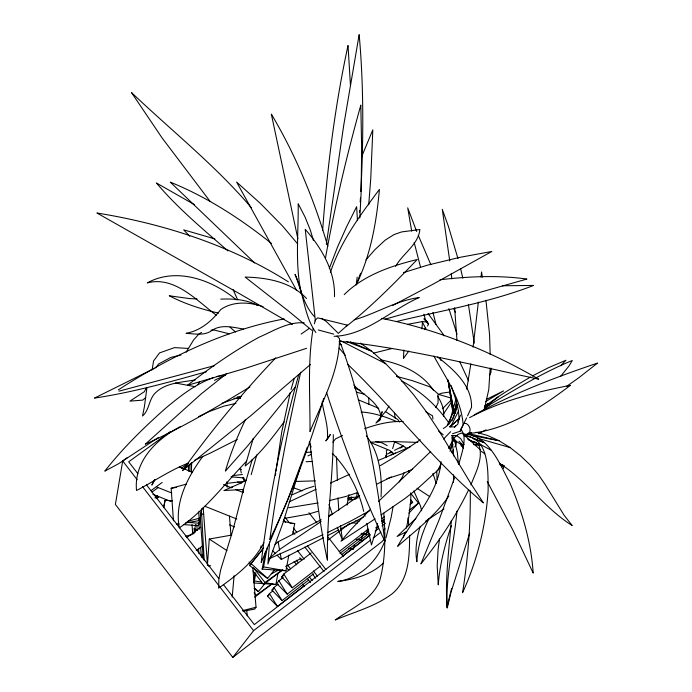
<?xml version="1.0" encoding="UTF-8"?>
<svg xmlns="http://www.w3.org/2000/svg" width="692" height="692" viewBox="0 0 692 692"><rect width="100%" height="100%" fill="white"/><g stroke="black" fill="none" stroke-linecap="round" stroke-linejoin="round"><path stroke-width="1.04" d="M454.782 447.049L455.708 445.146L455.717 440.276M456.357 400.573L456.357 398.428M386.266 456.729L386.534 451.807M410.84 493.457L410.763 500.878L408.678 517.547L406.342 528.065M491.061 368.161L490.983 372.305L489.677 375.099M409.629 535.279C409.422 555.693 409.413 579.429 392.312 593.641C375.401 606.538 354.555 611.849 335.248 619.971C351.06 608.605 370.851 600.604 379.424 581.764C385.703 559.586 385.591 535.963 383.775 513.153M453.39 482.35L453.58 474.833M189.098 471.252L189.262 465.024M191.399 472.039L191.658 462.516M472.229 441.98L475.17 442.076L478.855 444.835C483.665 458.381 475.672 472.446 470.88 484.928M360.878 191.546C363.473 139.265 363.854 86.768 359.157 34.6L343.621 125.97L326.339 244.337M455.267 413.133L455.474 408.903M359.849 218.049L361.086 193.492L361.674 149.385L360.817 105.115C346.778 155.44 334.694 206.32 325.543 257.77M403.868 349.996L403.445 358.499L408.756 351.112M357.167 277.137L356.268 284.421M421.99 328.882L422.397 322.706M490.187 368.144L488.768 389.631L484.071 410.391M202.194 557.544L202.41 554.309M359.485 212.496L359.624 210.403M360.195 202.038L360.471 197.851M207.401 565.451L209.278 539.051L231.733 535.063M381.041 496.821C382.209 475.785 379.674 452.975 366.327 435.839M451.253 520.938C449.125 549.621 444.947 578.322 447.067 607.135L450.604 592.343M269.603 541.983L267.899 564.049L282.959 522.962L300.224 467.23M322.645 230.194C327.178 168.173 334.867 106.3 348.015 45.482L350.472 85.531M455.509 413.358L456.348 403.782M232.175 597.135L234.112 575.709M368.715 204.901L370.748 178.726L372.815 129.854L361.397 157.283M456.685 401.092L454.082 416.143M481.009 277.146L481.563 271.947L482.376 277.189M456.962 511.154C454.142 543.505 445.423 575.389 447.196 608.06L451.158 591.772L469.66 533.195M478.354 302.136L473.086 347.159M327.299 439.247L330.378 434.446L325.811 440.899L327.299 439.247C328.769 426.653 323.865 414.257 322.161 401.87M275.468 475.343L275.736 473.25M275.996 471.148L281.705 432.206L290.277 392.476M443.659 416.342C444.368 409.154 441.401 401.965 437.456 396.075M439.507 539.051L438.123 549.284L437.188 565.753L438.261 584.827C439.792 564.499 444.852 544.734 451.426 525.505M470.845 363.897L466.737 389.181M455.708 445.146L456.149 442.292M441.029 461.668C438.244 494.797 412.726 518.507 397.666 546.343C415.624 530.556 435.259 515.921 448.892 495.991M146.929 387.684L144.412 406.697L142.517 416.022C149.29 410.261 148.702 399.915 154.844 393.454C165.327 382.512 181.529 382.477 195.447 379.847M152.11 369.848L153.555 361.008L159.523 352.911L174.548 347.609L188.605 348.457M127.051 457.801L122.7 460.967L115.391 504.451L232.806 657.4L381.863 541.741L384.051 539.414M361.12 533.913L366.509 534.311L367.417 529.103M348.422 548.557L353.586 548.938L354.33 544.734M356.233 539.552L361.535 539.942L362.271 535.738M183.579 524.588L198.319 525.678L199.296 523.256L201.934 508.421M349.841 499.269L350.213 497.185M351.207 499.901L351.761 496.752M356.198 498.75L357.314 492.479M357.842 498.266L358.586 494.053M193.933 533.688L195.585 524.475M347.012 505.16L348.889 494.616M394.682 441.643L392.649 448.606M393.099 506.561L391.188 517.183L385.954 537.978M265.529 551.264L262.138 569.092L285.934 570.796L288.858 555.079M292.768 534.12L294.714 523.645L283.132 521.431M254.12 582.984L275.866 584.515L278.037 572.941M377.572 523.533L376.63 528.567L371.466 544.915L366.743 523.342M262.138 569.092L263.565 566.912L267.181 547.917M253.687 579.749L255.097 572.37M253.514 582.24L254.388 580.908L255.806 573.495M260.668 548.055L261.074 545.927M163.649 507.703L165.111 500.273L172.455 500.826M194.21 530.712L194.625 528.645M198.319 525.678L199.979 517.478M200.386 515.428L201.216 511.319M163.615 507.461L165.111 500.273M314.419 323.778L315.206 320.18L317.689 317.853L347.436 325.205L338.336 333.354L326.122 321.33L321.365 318.346M379.657 420.39L382.07 411.844L379.657 420.39L375.92 423.046L386.43 410.442L388.99 406.014M300.717 372.253C287.924 427.526 277.336 483.362 269.863 539.613C291.557 494.14 309.333 446.807 323.674 398.523M503.274 468.614L503.932 465.95M251.187 474.677L256.767 454.895M420.234 526.361C416.671 537.805 414.845 549.803 416.869 561.731C417.587 546.585 422.423 532.174 428.953 518.611M457.498 404.249C455.319 413.34 451.997 423.763 443.304 428.495M449.748 421.35L456.002 398.808M458.761 464.557C461.149 454.808 465.318 444.809 463.744 434.628L461.746 432.993L458.173 434.368L452.888 439.031L459.869 443.754L462.965 444.679M450.838 591.357L451.703 588.278M291.047 389.466L294.247 378.455M298.823 374.458C281.436 436.012 268.885 498.975 261.23 562.475L287.898 499.382L307.334 447.162M460.491 415.105L457.819 422.016M252.32 459.315L244.017 487.376L232.945 530.037L220.696 569.776L218.88 579.143L218.611 588.165C236.136 575.761 253.877 562.25 263.842 542.684M329.28 268.513L337.514 247.053L346.528 226.907L356.631 206.683L357.461 220.575M253.272 438.278L245.158 466.045C260.469 453.545 272.492 437.681 284.135 421.852M403.99 472.705L402.649 476.554L399.223 482.004M454.566 477.835L438.91 520.375L420.909 563.859C439.507 541.032 455.803 516.232 468.683 489.72M450.155 449.194L454.004 438.218M330.361 272.544C340.49 241.646 360.169 215.203 379.398 189.435C376.534 222.184 370.687 255.166 356.19 284.948M356.665 283.807L360.558 273.262M403.349 537.26L405.261 532.226M453.372 413.409L456.158 406.386L447.283 425.052L449.601 423.521M198.69 511.933L199.158 518.256L198.163 520.765L185.421 522.996M313.156 328.596C307.326 362.305 310.25 397.381 309.99 431.574C322.273 401.784 339.192 371.647 339.547 338.717L337.021 336.018M450.025 451.253L452.871 444.299M454.09 441.323L454.903 439.342M385.245 539.89C377.849 560.823 360.316 578.235 337.791 581.453C354.269 579.386 371.405 574.697 383.645 562.864M452.482 433.754L460.102 431.246L463.112 424.611C461.365 399.31 445.657 377.771 433.901 356.095M451.988 420.684L453.667 417.051M467.524 415.935L471.529 407.311C472.152 385.392 453.468 369.467 437.673 357.011M452.014 452.767L453.398 449.912M460.102 431.246L466.607 417.856M381.154 514.883L404.924 498.543L416.965 489.166L437.872 470.171L441.15 463.571M448.624 448.477L452.827 439.991M245.582 419.378C237.512 436.055 230.531 453.269 225.402 471.079L247.814 445.734L295.605 386.603M458.485 411.091L459.038 418.712L457.879 424.075L454.852 426.895L449.809 426.877L450.916 426.203L458.485 411.091L456.391 401.524L451.175 385.522M435.726 407.605L438.053 403.021L438.071 393.852L429.836 386.802L412.371 380.669L396.775 376.431M154.731 479.504L151.868 485.075L154.913 479.53M197.895 384.648L199.365 381.889M186.113 352.254L193.648 339.893L199.097 333.821M146.739 387.459L144.23 391.784L129.932 401.126L142.699 400.123L145.649 397.64M427.544 326.036L428.538 324.323L427.561 322.23L423.971 318.778L428.538 324.323L425.468 319.739L423.867 314.194M274.369 570.044L267.579 578.408L249.509 565.537L263.6 547.77M454.436 427.457L455.561 425.641M452.023 401.343L443.2 414.361M255.192 596.556L256.04 595.328L272.311 583.65L254.768 597.17M263.565 584.489L264.95 582.491L282.717 569.801L263.565 584.489L253.047 570.926M252.805 567.492L256.031 607.256L254.699 609.09L243.013 611.252M302.992 586.695L277.431 606.443L267.519 596.175L269.43 593.58L272.856 590.942M308.563 580.138L282.094 600.587L271.956 590.138L273.937 587.43L278.193 584.16M283.158 577.405L278.893 580.692L276.817 583.512L287.206 594.16L313.554 573.815M320.431 566.056L292.284 587.776L281.635 576.946L283.807 573.997L311.236 552.925M395.625 266.351C402.675 253.592 418.262 244.873 419.888 229.519L401.507 231.95L393.999 234.605L385.21 240.115L374.96 249.613L365.93 259.933M155.588 367.936L158.65 363.966L170.889 357.392L180.958 355.022M202.747 456.452C187.861 476.762 174.445 501.916 179.28 527.909C205.472 509.883 224.744 483.769 246.663 461.123M232.806 657.4L253.583 630.672L370.627 540.08M332.878 442.214L335.551 438.84L342.54 435.519M254.128 588.494L258.453 591.573L265.131 583.356M249.509 565.537L259.067 553.859M260.426 552.19L262.476 549.69M560.416 376.586L569.058 365.886L572.293 360.489C541.404 373.161 512.858 390.868 484.279 407.977M437.872 470.171L440.57 467.169M442.422 408.756L451.565 399.656M450.639 431.678L443.607 438.97M411.186 503.793L412.64 502.228L410.624 499.685M275.753 357.825C242.113 393.125 211.069 430.9 182.627 470.491L250.634 415.831L310.466 364.442M408.946 513.109L418.461 503.058L410.425 492.929M560.779 365.731L565.926 360.272L548.375 367.737L532.209 376.05M390.037 453.018L391.352 451.677M370.48 509.217L350.809 529.674L341.026 541.161L375.116 518.818M386.205 451.028L387.693 449.549M378.533 501.397L430.632 451.608M344.201 294.636C363.758 275.131 390.98 265.979 417.233 259.483C394.907 282.829 372.097 305.916 346.761 326.036M450.916 426.203L455.345 422.12M456.824 420.753L459.038 418.712L449.809 426.877M415.909 518.351L397.122 536.464L406.758 531.568M275.061 544.5L278.106 541.793L321.175 519.753M485.144 406.239C499.321 395.175 515.064 386.188 530.522 377.01M359.667 495.489L328.406 516.812M424.421 329.029L425.736 327.956M484.997 407.614L498.396 396.758M485.049 406.066L488.414 403.436L485.04 405.763M301.15 334.028L309.393 328.354M154.947 497.808L157.508 495.818M156.799 498.551L158.494 497.228M341.857 554.422L369.173 533.316M376.007 528.039L378.567 526.058M381.984 523.42L383.688 522.097L382.667 520.341M343.033 555.745L370.298 534.674M375.401 530.721L377.105 529.406L376.033 527.563M370.082 535.124L254.327 624.599L223.421 584.541M375.194 531.171L378.593 528.541M382.001 525.911L385.401 523.282M410.088 504.2L412.64 502.228M373.187 538.099L380.877 532.148M383.437 530.167L385.15 528.844M409.067 510.324L418.461 503.058M339.192 551.576L368.196 529.198M381.846 518.663L384.406 516.69M339.902 553.47L368.801 531.162M381.552 521.318L384.095 519.346M327.524 540.417L349.815 523.308M281.635 576.946L283.357 575.623M271.956 590.138L273.66 588.831M267.519 596.175L269.231 594.861M226.829 373.438L201.138 393.973L145.303 444.178C181.676 427.993 215.93 407.571 249.924 386.958M196.294 550.607L202.323 546.083M186.788 537.632L200.645 527.278M156.072 498.534L158.676 496.622M150.899 490.714L162.196 482.428M181.313 468.389L188.259 463.285M151.989 492.09L158.087 487.618M183.319 469.081L191.148 463.329M170.604 431.393L128.703 461.815L137.916 473.752M566.869 386.205L578.711 377.823L597.542 363.084C555.269 377.313 513.36 393.367 474.21 414.889M443.987 509.001L425.528 521.197M484.426 408.341L489.702 404.63M118.323 389.864C168.848 357.15 224.718 330.11 284.17 318.925M158.252 437.603L118.479 463.778L104.795 471.14C122.804 448.148 143.763 427.647 165.57 408.289C180.136 396.144 195.308 384.095 213.387 377.676M321.149 521.517L280.718 548.713L268.314 559.153L323.008 534.691M485.499 401.68L503.542 390.893L486.312 399.457M420.26 439.792L393.575 457.715L380.245 465.673M246.317 479.928L241.802 482.653L223.923 490.55L242.546 489.503M400.123 448.131L403.765 446.037M180.136 426.713C156.401 439.065 133.668 461.599 136.523 490.49C153.797 481.571 169.903 470.275 188.163 463.164M486.078 429.827L478.743 433.659M199.936 333.362L201.606 332.445M369.433 510.878L350.42 521.249L327.809 532.451M391.326 476.918L376.552 484.322M412.692 469.176L402.562 473.726L386.915 478.717M237.269 439.472L209.806 453.346L194.789 460.137M387.269 454.056L391.776 451.694M289.195 501.83L316.106 489.253M392.606 305.535L433.304 284.031L491.83 251.464L459.505 257.424L427.5 265.157L403.479 272.605M276.982 555.114L281.315 559.482L323.294 537.831M328.06 535.374L338.561 529.96M340.464 528.982L363.361 517.175M271.368 573.798L279.014 569.845M285.692 566.385L300.977 558.479M328.83 515.834L332.662 513.879M154.212 368.499L94.458 398.099C132.483 392.416 169.566 382.088 206.51 371.699M469.574 417.639C500.922 400.893 535.755 392.079 570.433 385.314C540.21 408.28 506.086 430.459 467.299 433.65M394.526 450.31L402.822 446.219M198.708 416.575L209.079 411.576L223.94 406.126L235.955 403.401M349.572 474.305L330.456 483.094M214.494 380.289L225.592 375.133M307.94 455.89L311.53 454.255M292.136 494.797L305.942 488.794L313.917 486.294M378.394 460.405L410.269 446.868M391.231 454.826L395.634 453.018M364.649 428.659C376.967 424.352 390.037 420.909 403.177 421.584M222.149 403.202L241.205 396.49M354.339 319.799C376.344 313.45 396.291 300.492 419.24 297.543C390.937 309.912 366.189 335.283 334.115 336.312M306.582 348.31L246.352 368.04L187.471 385.34C210.143 367.599 233.792 351.069 259.059 337.22C273.375 331.07 288.019 321.512 304.203 322.887M317.749 511.353L308.269 514.165L284.317 518.429M357.738 492.54L346.026 496.423L329.323 500.61M501.717 466.771L504.503 465.95M385.115 319.176L526.923 279.049C498.128 275.053 468.839 276.419 440.051 279.75M214.477 365.635L118.981 391.17M173.45 520.842L171.158 488.275L186.321 484.132M392.269 348.448L373.438 353.162M176.797 524.225L178.83 523.688M187.982 521.24L199.158 518.256M185.655 536.239L191.736 534.631M208.603 566.212L210.627 565.684M242.65 610.595L256.031 607.256M396.36 321.572C442.335 310.474 489.339 302.577 533.601 285.441L502.366 285.779M407.64 324.323L422.726 321.529L427.561 322.23M346.294 325.448L347.436 325.205M318.164 502.946L288.728 507.746M176.936 524.484L179.055 524.112M171.158 488.275L176.443 487.376M216.734 376.491L218.862 376.163M219.926 375.99L225.125 375.202M237.2 397.122L239.294 396.853M347.488 498.093L357.133 496.925M348.119 499.961L355.619 499.062M232.832 475.62L242.442 474.496M227.062 483.336L245.202 481.199M229.303 487.557L232.512 487.185M305.622 452.473L311.634 452.066M449.964 391.983L441.565 393.229L438.546 394.388L451.582 398.203M295.865 481.468L315.388 480.862M370.211 442.162L392.857 441.565L417.76 442.396M306.098 461.676L312.127 461.503M211.025 330.093L214.165 330.049L229.286 333.786M458.372 463.657L457.351 452.637L455.189 442.837L451.867 435.631L456.72 435.597L460.786 438.702L464.072 444.645M220.722 299.134C233.342 298.624 246.43 299.42 257.744 305.553M465.716 434.351C488.993 435.692 500.212 465.007 509.71 482.583C522.079 511.276 531.101 541.801 533.195 573.088L512.711 529.752L487.272 481.563M465.136 436.098C489.867 438.053 487.886 472.385 488.154 490.334C485.896 525.6 477.316 560.555 462.559 592.681C467.913 559.024 470.681 524.925 470.275 490.844M474.66 444.766L478.855 444.835L473.579 444.532M453.822 437.309L451.954 437.257L453.684 455.976M234.008 398.229L240.236 398.505M197.004 298.927L189.617 298.598L169.289 295.787C184.781 303.926 201.467 309.168 218.447 313.104M451.867 435.631L453.909 435.718M499.754 464.747L502.92 464.894M361.163 411.956C373.204 412.813 384.89 416.48 395.936 421.246M351.943 522.789L357.219 523.187M290.424 523.325L294.714 523.645M186.581 522.313L199.296 523.256M340.161 341.303C407.251 348.284 472.861 365.16 538.722 379.19C489.997 350.948 436.877 329.193 381.491 318.381M231.033 476.814L243.939 477.964M464.462 423.322L466.235 423.547C470.378 425.493 472.169 433.348 466.564 434.515L464.79 434.291L463.156 433.088L460.984 429.083M175.431 383.022L195.282 386.716M254.388 580.908L261.55 582.11M265.642 582.802L275.866 584.515M263.565 566.912L285.934 570.796M349.382 548.151L353.586 548.938M471.684 435.493L499.062 440.717L510.065 447.56L520.393 455.673L529.994 464.782L538.281 474.47L545.123 484.435L564.058 515.185L572.18 525.522C544.838 508.525 526.569 480.611 499.356 463.233M357.453 539.163L361.535 539.942M361.328 533.316L366.509 534.311M355.956 520.747L358.992 521.344M243.567 329.081C233.265 327.351 221.172 323.951 211.942 330.482C204.425 335.975 194.66 333.838 186.07 333.319C200.81 330.629 211.882 320.915 220.774 309.506C233.161 300.985 249.431 301.928 263.107 306.677M375.765 441.574L382.07 442.854L387.174 445.613M237.468 482.073L241.551 482.904M391.309 452.577L392.286 452.784M468.06 433.486L499.062 440.717L487.428 435.424L476.252 432.249M356.466 392.174L364.615 394.284M380.617 359.831C401.014 363.854 421.662 372.581 433.633 390.435M318.294 329.972L333.7 334.115M477.463 438.174L510.065 447.56M214.892 238.913L183.665 229.848L189.764 236.275M237.538 397.217L240.513 398.177M464.548 435.726L466.512 436.418M473.397 438.823L484.227 442.603L465.733 435.112M239.449 468.726L241.473 469.444M294.1 488.016L302.196 490.879M370.851 442.629L390.003 450.561L393.947 453.727M358.3 399.82L378.714 408.289M346.813 341.597L371.621 351.129L385.729 363.733L399.889 378.55L413.877 395.071L426.947 412.562L438.797 430.476L471.684 484.884L483.44 502.928C433.927 461.244 394.578 409.232 347.929 364.537M156.859 487.073L171.85 493.059M204.832 506.241L236.82 519.026M152.863 494.261L170.803 501.432M200.706 513.377L203.69 514.571M229.614 524.925L234.597 526.915M193.622 528.887L197.609 530.487M179.323 466.97L192.35 472.186M223.412 484.616L231.422 487.825M235.436 489.426L243.446 492.635M354.347 387.84L360.221 390.383M393.307 441.211L402.173 445.363L407.095 448.615M350.117 341.71L371.621 351.129L360.411 343.102M468.458 439.818L474.271 442.378M476.208 443.226L481.052 445.354L467.714 439.143M401.377 380.868C420.286 390.643 436.929 405.616 448.996 423.106M340.499 340.637L385.729 363.733M479.625 444.1L490.983 450.137M194.469 204.659L156.427 182.991C177.714 208.188 203.102 229.346 227.936 250.876M292.145 324.228L240.358 294.169L96.915 213.006C164.039 223.81 230.721 245.349 288.382 281.86M425.857 411.835L432.569 415.849L432.889 418.997M290.311 323.112L292.041 324.176M385.366 411.558L397.779 419.49L399.526 422.051M209.278 539.051L227.002 550.633M416.973 488.249L429.818 496.657M339.435 343.673L341.087 344.832C364.442 407.865 376.119 474.773 384.795 541.231C362.072 493.214 343.12 443.442 326.702 392.935M481.329 451.348L484.789 453.805M438.356 430.727L443.235 434.766M396.585 376.024L398.263 377.296M271.645 243.593C240.764 218.862 207.098 197.038 170.327 182.16L254.656 262.96M216.25 315.206C196.684 300.432 174.323 275.745 147.301 282.898C176.469 266.723 212.556 280.078 236.353 299.844M230.021 327.152L235.548 332.048M254.431 587.992L258.453 591.573M311.824 330.292L288.365 310.95L245.124 277.077C266.939 277.613 291.021 281.774 306.53 298.512M250.824 563.374L267.579 578.408M339.487 343.388L341.087 344.832L339.201 341.355M463.744 434.628L480.482 449.912M353.82 385.037C363.032 395.175 379.363 402.043 380.946 417.008M382.192 520.695L383.688 522.097M458.943 441.228L463.389 445.51M272.657 550.745L275.537 553.661M315.907 332.523C303.71 315.768 304.048 292.889 295.017 274.369C300.882 288.676 303.399 304.938 314.531 316.746M251.369 207.756C215.376 165.371 171.564 130.771 131.471 92.512L162.075 137.924L210.186 201.519M332.316 453.355C348.067 469.323 358.568 489.642 363.707 511.397M339.115 348.015L345.273 355.281M297.638 243.895L282.552 226.016L260.4 203.439L236.621 182.065L296.634 290.415M428.071 313.493L444.307 335.854M308.943 512.737L316.901 522.884M327.506 536.404L343.414 556.688M285.485 517.85L289.455 522.936M293.434 528.013L296.747 532.252M307.343 545.806L325.889 569.533M283.573 519.839L285.562 522.382M292.872 531.733L294.861 534.276M304.817 547.017L324.064 571.653M297.551 550.685L304.177 559.171M313.45 571.056L317.42 576.151M299.748 557.726L301.747 560.278M312.369 573.893L315.69 578.149M296.288 560.191L298.278 562.743M309.549 577.197L312.204 580.605M294.083 561.437L296.712 564.819M307.257 578.339L310.552 582.569M287.889 565.425L290.519 568.807M302.378 584.022L304.35 586.565M286.237 567.181L288.875 570.571M249.068 562.025L251.058 564.586M253.704 567.994L264.95 582.491M254.068 592.784L256.04 595.328M146.462 484.832L218.81 578.581M122.7 460.967L137.172 479.729M142.431 486.545L253.583 630.672M243.03 477.272L245.21 480.741M269.43 593.58L277.431 606.443M273.937 587.43L282.094 600.587M278.893 580.692L287.206 594.16M283.807 573.997L292.284 587.776M459.626 361.475L468.588 380.842M422.241 321.719L426.116 329.323M453.822 308.866L455.509 312.594M439.792 357.825L441.063 360.636M232.979 289.351L237.702 299.844M461.581 444.273L463.337 448.191M461.469 443.762L463.207 447.698M413.825 490.853L420.468 505.93L421.662 510.757M430.839 264.673L418.305 235.401M416.662 231.448L407.709 207.842L411.714 231.206M309.255 442.257L311.175 447.058M385.66 455.604L386.335 457.248M337.324 527.321L342.393 539.95L340.499 525.565M242.883 477.454L243.835 480.153L243.299 478.233M432.915 473.38L436.237 483.388M328.994 504.433L332.437 514.537M448.866 308.606L457.066 334.219M460.457 443.46L461.426 446.478M313.467 240.539L310.258 229.908L305.016 216.959L298.2 203.768C298.529 233.853 294.835 264.508 301.427 294.152M327.835 246.369C314.384 200.265 295.925 155.397 271.325 114.094L297.863 238.792M420.485 266.965L414.197 242.529M457.966 258.592L448.494 226.587L442.266 209.321L449.765 260.988M364.226 513.369L365.013 516.318M432.941 312.377L435.977 324.453M460.621 268.764L462.836 278.141M240.652 469.851L241.292 472.965M468.397 304.385L474.288 343.163M447.88 379.752L453.312 408.202M452.983 411.783L448.226 380.894L453.571 409.292M408.505 470.448L408.885 472.524M278.106 541.793L279.611 550.114M280.182 553.237L281.315 559.482M309.731 441.894C314.895 481.433 318.83 521.197 327.437 560.2C326.589 518.239 333.172 476.563 333.319 434.68M448.226 380.894L452.992 413.505M485.957 300.267L489.555 334.582L490.17 354.442M407.882 518.014L408.782 525.116M394.414 412.467L395.141 418.202M451.227 273.617L451.824 278.876M336.502 456.936L337.402 480.482M454.644 307.776L456.971 340.464M246.793 610.526L247.226 615.88M226.768 481.909L227.184 487.246M229.45 516.111L230.955 535.348M315.405 320.958L305.233 229.303C321.503 247.961 335.473 271.134 334.461 296.738M203.171 507.366L207.513 565.399M200.222 517.382L203.327 559.214M198.915 523.87L199.313 529.233M200.663 547.45L201.372 557.103M196.813 524.726L197.203 530.072M198.543 548.246L198.941 553.591M192.039 524.718L192.748 534.362M337.964 497.851L338.803 510.16M201.597 513.222L204.183 560.382M195.282 528.896L195.455 532.131M368.663 397.424L368.948 404.612M436.764 471.044L437.059 479.409M243.117 489.261L243.177 492.47M190.983 463.355L191.078 471.927M188.414 465.733L188.466 471.001M471.425 432.907L468.32 433.33L471.434 432.924"/></g></svg>
